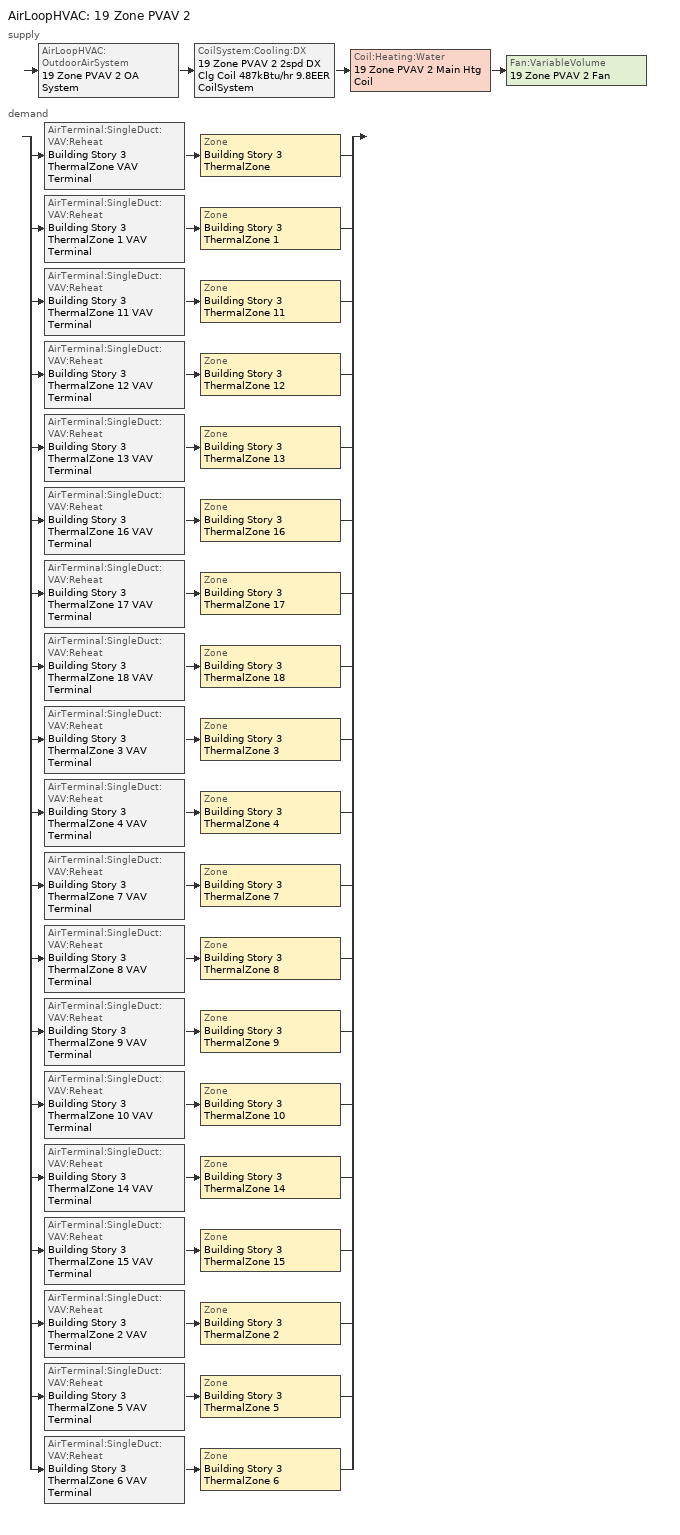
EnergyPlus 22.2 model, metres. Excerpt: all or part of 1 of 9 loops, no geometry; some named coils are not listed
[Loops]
AirLoopHVAC '19 Zone PVAV 2'
 supply: AirLoopHVAC:OutdoorAirSystem '19 Zone PVAV 2 OA System' > CoilSystem:Cooling:DX '19 Zone PVAV 2 2spd DX Clg Coil 487kBtu/hr 9.8EER CoilSystem' > Coil:Heating:Water '19 Zone PVAV 2 Main Htg Coil' > Fan:VariableVolume '19 Zone PVAV 2 Fan'
 demand: split
  | AirTerminal:SingleDuct:VAV:Reheat 'Building Story 3 ThermalZone VAV Terminal' > Zone 'Building Story 3 ThermalZone'
  | AirTerminal:SingleDuct:VAV:Reheat 'Building Story 3 ThermalZone 1 VAV Terminal' > Zone 'Building Story 3 ThermalZone 1'
  | AirTerminal:SingleDuct:VAV:Reheat 'Building Story 3 ThermalZone 11 VAV Terminal' > Zone 'Building Story 3 ThermalZone 11'
  | AirTerminal:SingleDuct:VAV:Reheat 'Building Story 3 ThermalZone 12 VAV Terminal' > Zone 'Building Story 3 ThermalZone 12'
  | AirTerminal:SingleDuct:VAV:Reheat 'Building Story 3 ThermalZone 13 VAV Terminal' > Zone 'Building Story 3 ThermalZone 13'
  | AirTerminal:SingleDuct:VAV:Reheat 'Building Story 3 ThermalZone 16 VAV Terminal' > Zone 'Building Story 3 ThermalZone 16'
  | AirTerminal:SingleDuct:VAV:Reheat 'Building Story 3 ThermalZone 17 VAV Terminal' > Zone 'Building Story 3 ThermalZone 17'
  | AirTerminal:SingleDuct:VAV:Reheat 'Building Story 3 ThermalZone 18 VAV Terminal' > Zone 'Building Story 3 ThermalZone 18'
  | AirTerminal:SingleDuct:VAV:Reheat 'Building Story 3 ThermalZone 3 VAV Terminal' > Zone 'Building Story 3 ThermalZone 3'
  | AirTerminal:SingleDuct:VAV:Reheat 'Building Story 3 ThermalZone 4 VAV Terminal' > Zone 'Building Story 3 ThermalZone 4'
  | AirTerminal:SingleDuct:VAV:Reheat 'Building Story 3 ThermalZone 7 VAV Terminal' > Zone 'Building Story 3 ThermalZone 7'
  | AirTerminal:SingleDuct:VAV:Reheat 'Building Story 3 ThermalZone 8 VAV Terminal' > Zone 'Building Story 3 ThermalZone 8'
  | AirTerminal:SingleDuct:VAV:Reheat 'Building Story 3 ThermalZone 9 VAV Terminal' > Zone 'Building Story 3 ThermalZone 9'
  | AirTerminal:SingleDuct:VAV:Reheat 'Building Story 3 ThermalZone 10 VAV Terminal' > Zone 'Building Story 3 ThermalZone 10'
  | AirTerminal:SingleDuct:VAV:Reheat 'Building Story 3 ThermalZone 14 VAV Terminal' > Zone 'Building Story 3 ThermalZone 14'
  | AirTerminal:SingleDuct:VAV:Reheat 'Building Story 3 ThermalZone 15 VAV Terminal' > Zone 'Building Story 3 ThermalZone 15'
  | AirTerminal:SingleDuct:VAV:Reheat 'Building Story 3 ThermalZone 2 VAV Terminal' > Zone 'Building Story 3 ThermalZone 2'
  | AirTerminal:SingleDuct:VAV:Reheat 'Building Story 3 ThermalZone 5 VAV Terminal' > Zone 'Building Story 3 ThermalZone 5'
  | AirTerminal:SingleDuct:VAV:Reheat 'Building Story 3 ThermalZone 6 VAV Terminal' > Zone 'Building Story 3 ThermalZone 6'
[ZoneControl:Thermostat] Temperature Difference Between Cutout And Setpoint {deltaC}=0
Name | Zone or ZoneList | Control Type Schedule | Control 1
Building Story 3 ThermalZone Thermostat | Building Story 3 ThermalZone | Building Story 3 ThermalZone Thermostat Schedule | Story Mid2 Blended Space Type Thermostat
Building Story 3 ThermalZone 1 Thermostat | Building Story 3 ThermalZone 1 | Building Story 3 ThermalZone 1 Thermostat Schedule | Story Mid2 Blended Space Type Thermostat 1
Building Story 3 ThermalZone 10 Thermostat | Building Story 3 ThermalZone 10 | Building Story 3 ThermalZone 10 Thermostat Schedule | Story Mid2 Blended Space Type Thermostat 2
Building Story 3 ThermalZone 11 Thermostat | Building Story 3 ThermalZone 11 | Building Story 3 ThermalZone 11 Thermostat Schedule | Story Mid2 Blended Space Type Thermostat 3
Building Story 3 ThermalZone 12 Thermostat | Building Story 3 ThermalZone 12 | Building Story 3 ThermalZone 12 Thermostat Schedule | Story Mid2 Blended Space Type Thermostat 4
Building Story 3 ThermalZone 13 Thermostat | Building Story 3 ThermalZone 13 | Building Story 3 ThermalZone 13 Thermostat Schedule | Story Mid2 Blended Space Type Thermostat 5
Building Story 3 ThermalZone 14 Thermostat | Building Story 3 ThermalZone 14 | Building Story 3 ThermalZone 14 Thermostat Schedule | Story Mid2 Blended Space Type Thermostat 6
Building Story 3 ThermalZone 15 Thermostat | Building Story 3 ThermalZone 15 | Building Story 3 ThermalZone 15 Thermostat Schedule | Story Mid2 Blended Space Type Thermostat 7
Building Story 3 ThermalZone 16 Thermostat | Building Story 3 ThermalZone 16 | Building Story 3 ThermalZone 16 Thermostat Schedule | Story Mid2 Blended Space Type Thermostat 8
Building Story 3 ThermalZone 17 Thermostat | Building Story 3 ThermalZone 17 | Building Story 3 ThermalZone 17 Thermostat Schedule | Story Mid2 Blended Space Type Thermostat 9
Building Story 3 ThermalZone 18 Thermostat | Building Story 3 ThermalZone 18 | Building Story 3 ThermalZone 18 Thermostat Schedule | Story Mid2 Blended Space Type Thermostat 10
Building Story 3 ThermalZone 2 Thermostat | Building Story 3 ThermalZone 2 | Building Story 3 ThermalZone 2 Thermostat Schedule | Story Mid2 Blended Space Type Thermostat 11
Building Story 3 ThermalZone 3 Thermostat | Building Story 3 ThermalZone 3 | Building Story 3 ThermalZone 3 Thermostat Schedule | Story Mid2 Blended Space Type Thermostat 12
Building Story 3 ThermalZone 4 Thermostat | Building Story 3 ThermalZone 4 | Building Story 3 ThermalZone 4 Thermostat Schedule | Story Mid2 Blended Space Type Thermostat 13
Building Story 3 ThermalZone 5 Thermostat | Building Story 3 ThermalZone 5 | Building Story 3 ThermalZone 5 Thermostat Schedule | Story Mid2 Blended Space Type Thermostat 14
Building Story 3 ThermalZone 6 Thermostat | Building Story 3 ThermalZone 6 | Building Story 3 ThermalZone 6 Thermostat Schedule | Story Mid2 Blended Space Type Thermostat 15
Building Story 3 ThermalZone 7 Thermostat | Building Story 3 ThermalZone 7 | Building Story 3 ThermalZone 7 Thermostat Schedule | Story Mid2 Blended Space Type Thermostat 16
Building Story 3 ThermalZone 8 Thermostat | Building Story 3 ThermalZone 8 | Building Story 3 ThermalZone 8 Thermostat Schedule | Story Mid2 Blended Space Type Thermostat 17
Building Story 3 ThermalZone 9 Thermostat | Building Story 3 ThermalZone 9 | Building Story 3 ThermalZone 9 Thermostat Schedule | Story Mid2 Blended Space Type Thermostat 18
[ThermostatSetpoint:DualSetpoint] Heating Setpoint Temperature Schedule=OfficeLarge HTGSETP_SCH_YES_OPTIMUM; Cooling Setpoint Temperature Schedule=OfficeLarge CLGSETP_SCH_NO_SETBACK
Story Mid2 Blended Space Type Thermostat; Story Mid2 Blended Space Type Thermostat 1; Story Mid2 Blended Space Type Thermostat 2; Story Mid2 Blended Space Type Thermostat 3; Story Mid2 Blended Space Type Thermostat 4; Story Mid2 Blended Space Type Thermostat 5; Story Mid2 Blended Space Type Thermostat 6; Story Mid2 Blended Space Type Thermostat 7; Story Mid2 Blended Space Type Thermostat 8; Story Mid2 Blended Space Type Thermostat 9; Story Mid2 Blended Space Type Thermostat 10; Story Mid2 Blended Space Type Thermostat 11; Story Mid2 Blended Space Type Thermostat 12; Story Mid2 Blended Space Type Thermostat 13; Story Mid2 Blended Space Type Thermostat 14; Story Mid2 Blended Space Type Thermostat 15; Story Mid2 Blended Space Type Thermostat 16; Story Mid2 Blended Space Type Thermostat 17; Story Mid2 Blended Space Type Thermostat 18
[AirTerminal:SingleDuct:VAV:Reheat] Availability Schedule=Always On Discrete; Maximum Air Flow Rate {m3/s}=Autosize; Zone Minimum Air Flow Input Method=Constant; Constant Minimum Air Flow Fraction=0.405026; Fixed Minimum Air Flow Rate {m3/s}=0; Maximum Hot Water or Steam Flow Rate {m3/s}=Autosize; Minimum Hot Water or Steam Flow Rate {m3/s}=0; Convergence Tolerance=0.001; Damper Heating Action=ReverseWithLimits; Maximum Flow per Zone Floor Area During Reheat {m3/s-m2}=Autocalculate; Maximum Flow Fraction During Reheat=Autocalculate; Maximum Reheat Air Temperature {C}=50
Name | Reheat Coil
Building Story 3 ThermalZone VAV Terminal | Building Story 3 ThermalZone Reheat Coil
Building Story 3 ThermalZone 1 VAV Terminal | Building Story 3 ThermalZone 1 Reheat Coil
Building Story 3 ThermalZone 10 VAV Terminal | Building Story 3 ThermalZone 10 Reheat Coil
Building Story 3 ThermalZone 11 VAV Terminal | Building Story 3 ThermalZone 11 Reheat Coil
Building Story 3 ThermalZone 12 VAV Terminal | Building Story 3 ThermalZone 12 Reheat Coil
Building Story 3 ThermalZone 13 VAV Terminal | Building Story 3 ThermalZone 13 Reheat Coil
Building Story 3 ThermalZone 14 VAV Terminal | Building Story 3 ThermalZone 14 Reheat Coil
Building Story 3 ThermalZone 15 VAV Terminal | Building Story 3 ThermalZone 15 Reheat Coil
Building Story 3 ThermalZone 16 VAV Terminal | Building Story 3 ThermalZone 16 Reheat Coil
Building Story 3 ThermalZone 17 VAV Terminal | Building Story 3 ThermalZone 17 Reheat Coil
Building Story 3 ThermalZone 18 VAV Terminal | Building Story 3 ThermalZone 18 Reheat Coil
Building Story 3 ThermalZone 2 VAV Terminal | Building Story 3 ThermalZone 2 Reheat Coil
Building Story 3 ThermalZone 3 VAV Terminal | Building Story 3 ThermalZone 3 Reheat Coil
Building Story 3 ThermalZone 4 VAV Terminal | Building Story 3 ThermalZone 4 Reheat Coil
Building Story 3 ThermalZone 5 VAV Terminal | Building Story 3 ThermalZone 5 Reheat Coil
Building Story 3 ThermalZone 6 VAV Terminal | Building Story 3 ThermalZone 6 Reheat Coil
Building Story 3 ThermalZone 7 VAV Terminal | Building Story 3 ThermalZone 7 Reheat Coil
Building Story 3 ThermalZone 8 VAV Terminal | Building Story 3 ThermalZone 8 Reheat Coil
Building Story 3 ThermalZone 9 VAV Terminal | Building Story 3 ThermalZone 9 Reheat Coil
[Coil:Heating:Water]
19 Zone PVAV 2 Main Htg Coil: Availability Schedule=Always On Discrete; U-Factor Times Area Value {W/K}=Autosize; Maximum Water Flow Rate {m3/s}=Autosize; Performance Input Method=UFactorTimesAreaAndDesignWaterFlowRate; Rated Capacity {W}=Autosize; Rated Inlet Water Temperature {C}=82.2222; Rated Inlet Air Temperature {C}=7.22222; Rated Outlet Water Temperature {C}=71.1111; Rated Outlet Air Temperature {C}=12.7778; Rated Ratio for Air and Water Convection=0.5
[Zone equipment]
Building Story 3 ThermalZone: Building Story 3 ThermalZone VAV Terminal
Building Story 3 ThermalZone 1: Building Story 3 ThermalZone 1 VAV Terminal
Building Story 3 ThermalZone 10: Building Story 3 ThermalZone 10 VAV Terminal
Building Story 3 ThermalZone 11: Building Story 3 ThermalZone 11 VAV Terminal
Building Story 3 ThermalZone 12: Building Story 3 ThermalZone 12 VAV Terminal
Building Story 3 ThermalZone 13: Building Story 3 ThermalZone 13 VAV Terminal
Building Story 3 ThermalZone 14: Building Story 3 ThermalZone 14 VAV Terminal
Building Story 3 ThermalZone 15: Building Story 3 ThermalZone 15 VAV Terminal
Building Story 3 ThermalZone 16: Building Story 3 ThermalZone 16 VAV Terminal
Building Story 3 ThermalZone 17: Building Story 3 ThermalZone 17 VAV Terminal
Building Story 3 ThermalZone 18: Building Story 3 ThermalZone 18 VAV Terminal
Building Story 3 ThermalZone 2: Building Story 3 ThermalZone 2 VAV Terminal
Building Story 3 ThermalZone 3: Building Story 3 ThermalZone 3 VAV Terminal
Building Story 3 ThermalZone 4: Building Story 3 ThermalZone 4 VAV Terminal
Building Story 3 ThermalZone 5: Building Story 3 ThermalZone 5 VAV Terminal
Building Story 3 ThermalZone 6: Building Story 3 ThermalZone 6 VAV Terminal
Building Story 3 ThermalZone 7: Building Story 3 ThermalZone 7 VAV Terminal
Building Story 3 ThermalZone 8: Building Story 3 ThermalZone 8 VAV Terminal
Building Story 3 ThermalZone 9: Building Story 3 ThermalZone 9 VAV Terminal
[Sizing:Zone] Zone Cooling Design Supply Air Temperature Input Method=SupplyAirTemperature; Zone Cooling Design Supply Air Temperature {C}=12.7778; Zone Cooling Design Supply Air Temperature Difference {deltaC}=11.11; Zone Heating Design Supply Air Temperature Input Method=SupplyAirTemperature; Zone Heating Design Supply Air Temperature {C}=50; Zone Heating Design Supply Air Temperature Difference {deltaC}=11.11; Zone Cooling Design Supply Air Humidity Ratio {kgWater/kgDryAir}=0.0085; Zone Heating Design Supply Air Humidity Ratio {kgWater/kgDryAir}=0.008; Cooling Design Air Flow Method=DesignDay; Cooling Design Air Flow Rate {m3/s}=0; Cooling Minimum Air Flow per Zone Floor Area {m3/s-m2}=0.000762; Cooling Minimum Air Flow {m3/s}=0; Cooling Minimum Air Flow Fraction=0; Heating Design Air Flow Method=DesignDay; Heating Design Air Flow Rate {m3/s}=0; Heating Maximum Air Flow per Zone Floor Area {m3/s-m2}=0.002032; Heating Maximum Air Flow {m3/s}=0.141576; Heating Maximum Air Flow Fraction=0.3; Account for Dedicated Outdoor Air System=No; Zone Load Sizing Method=Sensible Load Only No Latent Load; Zone Latent Cooling Design Supply Air Humidity Ratio Input Method=HumidityRatioDifference; Zone Cooling Design Supply Air Humidity Ratio Difference {kgWater/kgDryAir}=0.005; Zone Latent Heating Design Supply Air Humidity Ratio Input Method=HumidityRatioDifference; Zone Humidification Design Supply Air Humidity Ratio Difference {kgWater/kgDryAir}=0.005
Name | Design Specification Outdoor Air Object | Design Specification Zone Air Distribution Object
Building Story 3 ThermalZone | Building Story 3 ThermalZone DSOA Space List | Building Story 3 ThermalZone Design Spec Zone Air Dist
Building Story 3 ThermalZone 1 | Building Story 3 ThermalZone 1 DSOA Space List | Building Story 3 ThermalZone 1 Design Spec Zone Air Dist
Building Story 3 ThermalZone 10 | Building Story 3 ThermalZone 10 DSOA Space List | Building Story 3 ThermalZone 10 Design Spec Zone Air Dist
Building Story 3 ThermalZone 11 | Building Story 3 ThermalZone 11 DSOA Space List | Building Story 3 ThermalZone 11 Design Spec Zone Air Dist
Building Story 3 ThermalZone 12 | Building Story 3 ThermalZone 12 DSOA Space List | Building Story 3 ThermalZone 12 Design Spec Zone Air Dist
Building Story 3 ThermalZone 13 | Building Story 3 ThermalZone 13 DSOA Space List | Building Story 3 ThermalZone 13 Design Spec Zone Air Dist
Building Story 3 ThermalZone 14 | Building Story 3 ThermalZone 14 DSOA Space List | Building Story 3 ThermalZone 14 Design Spec Zone Air Dist
Building Story 3 ThermalZone 15 | Building Story 3 ThermalZone 15 DSOA Space List | Building Story 3 ThermalZone 15 Design Spec Zone Air Dist
Building Story 3 ThermalZone 16 | Building Story 3 ThermalZone 16 DSOA Space List | Building Story 3 ThermalZone 16 Design Spec Zone Air Dist
Building Story 3 ThermalZone 17 | Building Story 3 ThermalZone 17 DSOA Space List | Building Story 3 ThermalZone 17 Design Spec Zone Air Dist
Building Story 3 ThermalZone 18 | Building Story 3 ThermalZone 18 DSOA Space List | Building Story 3 ThermalZone 18 Design Spec Zone Air Dist
Building Story 3 ThermalZone 2 | Building Story 3 ThermalZone 2 DSOA Space List | Building Story 3 ThermalZone 2 Design Spec Zone Air Dist
Building Story 3 ThermalZone 3 | Building Story 3 ThermalZone 3 DSOA Space List | Building Story 3 ThermalZone 3 Design Spec Zone Air Dist
Building Story 3 ThermalZone 4 | Building Story 3 ThermalZone 4 DSOA Space List | Building Story 3 ThermalZone 4 Design Spec Zone Air Dist
Building Story 3 ThermalZone 5 | Building Story 3 ThermalZone 5 DSOA Space List | Building Story 3 ThermalZone 5 Design Spec Zone Air Dist
Building Story 3 ThermalZone 6 | Building Story 3 ThermalZone 6 DSOA Space List | Building Story 3 ThermalZone 6 Design Spec Zone Air Dist
Building Story 3 ThermalZone 7 | Building Story 3 ThermalZone 7 DSOA Space List | Building Story 3 ThermalZone 7 Design Spec Zone Air Dist
Building Story 3 ThermalZone 8 | Building Story 3 ThermalZone 8 DSOA Space List | Building Story 3 ThermalZone 8 Design Spec Zone Air Dist
Building Story 3 ThermalZone 9 | Building Story 3 ThermalZone 9 DSOA Space List | Building Story 3 ThermalZone 9 Design Spec Zone Air Dist
[DesignSpecification:ZoneAirDistribution] Minimum Zone Ventilation Efficiency=0.6
Building Story 3 ThermalZone Design Spec Zone Air Dist; Building Story 3 ThermalZone 1 Design Spec Zone Air Dist; Building Story 3 ThermalZone 10 Design Spec Zone Air Dist; Building Story 3 ThermalZone 11 Design Spec Zone Air Dist; Building Story 3 ThermalZone 12 Design Spec Zone Air Dist; Building Story 3 ThermalZone 13 Design Spec Zone Air Dist; Building Story 3 ThermalZone 14 Design Spec Zone Air Dist; Building Story 3 ThermalZone 15 Design Spec Zone Air Dist; Building Story 3 ThermalZone 16 Design Spec Zone Air Dist; Building Story 3 ThermalZone 17 Design Spec Zone Air Dist; Building Story 3 ThermalZone 18 Design Spec Zone Air Dist; Building Story 3 ThermalZone 2 Design Spec Zone Air Dist; Building Story 3 ThermalZone 3 Design Spec Zone Air Dist; Building Story 3 ThermalZone 4 Design Spec Zone Air Dist; Building Story 3 ThermalZone 5 Design Spec Zone Air Dist; Building Story 3 ThermalZone 6 Design Spec Zone Air Dist; Building Story 3 ThermalZone 7 Design Spec Zone Air Dist; Building Story 3 ThermalZone 8 Design Spec Zone Air Dist; Building Story 3 ThermalZone 9 Design Spec Zone Air Dist
[Controller:MechanicalVentilation]
19 Zone PVAV 2 Ventilation Controller: Availability Schedule=19 Zone PVAV 2 Occ Sch; Demand Controlled Ventilation=No; System Outdoor Air Method=Standard62.1VentilationRateProcedureWithLimit; Zone or ZoneList Name 1=Building Story 3 ThermalZone; Design Specification Outdoor Air Object Name 1=Blended OA 2; Design Specification Zone Air Distribution Object Name 1=Building Story 3 ThermalZone Design Spec Zone Air Dist; Zone or ZoneList Name 2=Building Story 3 ThermalZone 1; Design Specification Outdoor Air Object Name 2=Blended OA 2; Design Specification Zone Air Distribution Object Name 2=Building Story 3 ThermalZone 1 Design Spec Zone Air Dist; Zone or ZoneList Name 3=Building Story 3 ThermalZone 10; Design Specification Outdoor Air Object Name 3=Blended OA 2; Design Specification Zone Air Distribution Object Name 3=Building Story 3 ThermalZone 10 Design Spec Zone Air Dist; Zone or ZoneList Name 4=Building Story 3 ThermalZone 11; Design Specification Outdoor Air Object Name 4=Blended OA 2; Design Specification Zone Air Distribution Object Name 4=Building Story 3 ThermalZone 11 Design Spec Zone Air Dist; Zone or ZoneList Name 5=Building Story 3 ThermalZone 12; Design Specification Outdoor Air Object Name 5=Blended OA 2; Design Specification Zone Air Distribution Object Name 5=Building Story 3 ThermalZone 12 Design Spec Zone Air Dist; Zone or ZoneList Name 6=Building Story 3 ThermalZone 13; Design Specification Outdoor Air Object Name 6=Blended OA 2; Design Specification Zone Air Distribution Object Name 6=Building Story 3 ThermalZone 13 Design Spec Zone Air Dist; Zone or ZoneList Name 7=Building Story 3 ThermalZone 14; Design Specification Outdoor Air Object Name 7=Blended OA 2; Design Specification Zone Air Distribution Object Name 7=Building Story 3 ThermalZone 14 Design Spec Zone Air Dist; Zone or ZoneList Name 8=Building Story 3 ThermalZone 15; Design Specification Outdoor Air Object Name 8=Blended OA 2; Design Specification Zone Air Distribution Object Name 8=Building Story 3 ThermalZone 15 Design Spec Zone Air Dist; Zone or ZoneList Name 9=Building Story 3 ThermalZone 16; Design Specification Outdoor Air Object Name 9=Blended OA 2; Design Specification Zone Air Distribution Object Name 9=Building Story 3 ThermalZone 16 Design Spec Zone Air Dist; Zone or ZoneList Name 10=Building Story 3 ThermalZone 17; Design Specification Outdoor Air Object Name 10=Blended OA 2; Design Specification Zone Air Distribution Object Name 10=Building Story 3 ThermalZone 17 Design Spec Zone Air Dist; Zone or ZoneList Name 11=Building Story 3 ThermalZone 18; Design Specification Outdoor Air Object Name 11=Blended OA 2; Design Specification Zone Air Distribution Object Name 11=Building Story 3 ThermalZone 18 Design Spec Zone Air Dist; Zone or ZoneList Name 12=Building Story 3 ThermalZone 2; Design Specification Outdoor Air Object Name 12=Blended OA 2; Design Specification Zone Air Distribution Object Name 12=Building Story 3 ThermalZone 2 Design Spec Zone Air Dist; Zone or ZoneList Name 13=Building Story 3 ThermalZone 3; Design Specification Outdoor Air Object Name 13=Blended OA 2; Design Specification Zone Air Distribution Object Name 13=Building Story 3 ThermalZone 3 Design Spec Zone Air Dist; Zone or ZoneList Name 14=Building Story 3 ThermalZone 4; Design Specification Outdoor Air Object Name 14=Blended OA 2; Design Specification Zone Air Distribution Object Name 14=Building Story 3 ThermalZone 4 Design Spec Zone Air Dist; Zone or ZoneList Name 15=Building Story 3 ThermalZone 5; Design Specification Outdoor Air Object Name 15=Blended OA 2; Design Specification Zone Air Distribution Object Name 15=Building Story 3 ThermalZone 5 Design Spec Zone Air Dist; Zone or ZoneList Name 16=Building Story 3 ThermalZone 6; Design Specification Outdoor Air Object Name 16=Blended OA 2; Design Specification Zone Air Distribution Object Name 16=Building Story 3 ThermalZone 6 Design Spec Zone Air Dist; Zone or ZoneList Name 17=Building Story 3 ThermalZone 7; Design Specification Outdoor Air Object Name 17=Blended OA 2; Design Specification Zone Air Distribution Object Name 17=Building Story 3 ThermalZone 7 Design Spec Zone Air Dist; Zone or ZoneList Name 18=Building Story 3 ThermalZone 8; Design Specification Outdoor Air Object Name 18=Blended OA 2; Design Specification Zone Air Distribution Object Name 18=Building Story 3 ThermalZone 8 Design Spec Zone Air Dist; Zone or ZoneList Name 19=Building Story 3 ThermalZone 9; Design Specification Outdoor Air Object Name 19=Blended OA 2; Design Specification Zone Air Distribution Object Name 19=Building Story 3 ThermalZone 9 Design Spec Zone Air Dist
[DesignSpecification:OutdoorAir]
Blended OA 2: Outdoor Air Method=Sum; Outdoor Air Flow per Person {m3/s-person}=0.00360981; Outdoor Air Flow per Zone Floor Area {m3/s-m2}=0.000454684; Outdoor Air Flow per Zone {m3/s}=0; Outdoor Air Flow Air Changes per Hour {1/hr}=0
[DesignSpecification:OutdoorAir:SpaceList] Space Design Specification Outdoor Air Object Name 1=Blended OA 2
Name | Space Name 1
Building Story 3 ThermalZone DSOA Space List | Building Story 3 Space
Building Story 3 ThermalZone 1 DSOA Space List | Building Story 3 Space 1
Building Story 3 ThermalZone 10 DSOA Space List | Building Story 3 Space 10
Building Story 3 ThermalZone 11 DSOA Space List | Building Story 3 Space 11
Building Story 3 ThermalZone 12 DSOA Space List | Building Story 3 Space 12
Building Story 3 ThermalZone 13 DSOA Space List | Building Story 3 Space 13
Building Story 3 ThermalZone 14 DSOA Space List | Building Story 3 Space 14
Building Story 3 ThermalZone 15 DSOA Space List | Building Story 3 Space 15
Building Story 3 ThermalZone 16 DSOA Space List | Building Story 3 Space 16
Building Story 3 ThermalZone 17 DSOA Space List | Building Story 3 Space 17
Building Story 3 ThermalZone 18 DSOA Space List | Building Story 3 Space 18
Building Story 3 ThermalZone 2 DSOA Space List | Building Story 3 Space 2
Building Story 3 ThermalZone 3 DSOA Space List | Building Story 3 Space 3
Building Story 3 ThermalZone 4 DSOA Space List | Building Story 3 Space 4
Building Story 3 ThermalZone 5 DSOA Space List | Building Story 3 Space 5
Building Story 3 ThermalZone 6 DSOA Space List | Building Story 3 Space 6
Building Story 3 ThermalZone 7 DSOA Space List | Building Story 3 Space 7
Building Story 3 ThermalZone 8 DSOA Space List | Building Story 3 Space 8
Building Story 3 ThermalZone 9 DSOA Space List | Building Story 3 Space 9
[AirLoopHVAC]
19 Zone PVAV 2: Design Supply Air Flow Rate {m3/s}=AutoSize; Design Return Air Flow Fraction of Supply Air Flow=1
[Sizing:System]
19 Zone PVAV 2: Type of Load to Size On=Sensible; Design Outdoor Air Flow Rate {m3/s}=2.75823; Central Heating Maximum System Air Flow Ratio=0.3; Preheat Design Temperature {C}=7.22222; Preheat Design Humidity Ratio {kgWater/kgDryAir}=0.008; Precool Design Temperature {C}=12.7778; Precool Design Humidity Ratio {kgWater/kgDryAir}=0.008; Central Cooling Design Supply Air Temperature {C}=12.7778; Central Heating Design Supply Air Temperature {C}=12.7778; Type of Zone Sum to Use=Coincident; 100% Outdoor Air in Cooling=No; 100% Outdoor Air in Heating=No; Central Cooling Design Supply Air Humidity Ratio {kgWater/kgDryAir}=0.0085; Central Heating Design Supply Air Humidity Ratio {kgWater/kgDryAir}=0.008; Cooling Supply Air Flow Rate Method=DesignDay; Cooling Supply Air Flow Rate {m3/s}=0; Cooling Supply Air Flow Rate Per Floor Area {m3/s-m2}=0.00996765; Cooling Fraction of Autosized Cooling Supply Air Flow Rate=1; Cooling Supply Air Flow Rate Per Unit Cooling Capacity {m3/s-W}=3.94755e-05; Heating Supply Air Flow Rate Method=DesignDay; Heating Supply Air Flow Rate {m3/s}=0; Heating Supply Air Flow Rate Per Floor Area {m3/s-m2}=0.00996765; Heating Fraction of Autosized Heating Supply Air Flow Rate=1; Heating Fraction of Autosized Cooling Supply Air Flow Rate=1; Heating Supply Air Flow Rate Per Unit Heating Capacity {m3/s-W}=3.15882e-05; System Outdoor Air Method=ZoneSum; Zone Maximum Outdoor Air Fraction=1; Cooling Design Capacity Method=CoolingDesignCapacity; Cooling Design Capacity {W}=Autosize; Cooling Design Capacity Per Floor Area {W/m2}=234.7; Fraction of Autosized Cooling Design Capacity=1; Heating Design Capacity Method=HeatingDesignCapacity; Heating Design Capacity {W}=Autosize; Heating Design Capacity Per Floor Area {W/m2}=157; Fraction of Autosized Heating Design Capacity=1; Central Cooling Capacity Control Method=OnOff; Occupant Diversity=Autosize
[Controller:WaterCoil]
19 Zone PVAV 2 Main Htg Coil Controller: Control Variable=Temperature; Action=Normal; Actuator Variable=Flow; Controller Convergence Tolerance {deltaC}=0.0001; Maximum Actuated Flow {m3/s}=Autosize; Minimum Actuated Flow {m3/s}=0
[Controller:OutdoorAir]
Controller Outdoor Air 3: Minimum Outdoor Air Flow Rate {m3/s}=0; Maximum Outdoor Air Flow Rate {m3/s}=Autosize; Economizer Control Type=DifferentialDryBulb; Economizer Control Action Type=ModulateFlow; Lockout Type=LockoutWithHeating; Minimum Limit Type=FixedMinimum; Minimum Outdoor Air Schedule=19 Zone PVAV 2 Occ Sch; Mechanical Ventilation Controller=19 Zone PVAV 2 Ventilation Controller; High Humidity Control=No; Control High Indoor Humidity Based on Outdoor Humidity Ratio=Yes; Heat Recovery Bypass Control Type=BypassWhenWithinEconomizerLimits
[SetpointManager:MixedAir] Control Variable=Temperature
Name | Setpoint Node or NodeList
19 Zone PVAV 2 Mixed Air Node OS Default SPM | 19 Zone PVAV 2 Mixed Air Node
19 Zone PVAV 2 2spd DX Clg Coil Outlet Air Node OS Default SPM | 19 Zone PVAV 2 2spd DX Clg Coil Outlet Air Node
19 Zone PVAV 2 Main Htg Coil Outlet Air Node OS Default SPM | 19 Zone PVAV 2 Main Htg Coil Outlet Air Node
[CoilSystem:Cooling:DX]
19 Zone PVAV 2 2spd DX Clg Coil 487kBtu/hr 9.8EER CoilSystem: Availability Schedule=Always On Discrete; Cooling Coil=19 Zone PVAV 2 2spd DX Clg Coil 487kBtu/hr 9.8EER
[Coil:Cooling:DX:TwoSpeed]
19 Zone PVAV 2 2spd DX Clg Coil 487kBtu/hr 9.8EER: Availability Schedule=Always On Discrete; High Speed Gross Rated Total Cooling Capacity {W}=Autosize; High Speed Rated Sensible Heat Ratio=Autosize; High Speed Gross Rated Cooling COP {W/W}=3.39929; High Speed Rated Air Flow Rate {m3/s}=Autosize; Unit Internal Static Air Pressure {Pa}=773.3; Total Cooling Capacity Function of Temperature Curve=PSZ-AC_Unitary_PackagecoolCapFT; Total Cooling Capacity Function of Flow Fraction Curve=PSZ-AC_Unitary_PackagecoolFFF; Energy Input Ratio Function of Temperature Curve=PSZ-AC DX Unitary Package EIRFT; Energy Input Ratio Function of Flow Fraction Curve=PSZ-AC_Unitary_PackagecoolEIRFFF; Part Load Fraction Correlation Curve=PSZ-AC_Unitary_PackagecoolPLR; Low Speed Gross Rated Total Cooling Capacity {W}=Autosize; Low Speed Gross Rated Sensible Heat Ratio=0.69; Low Speed Gross Rated Cooling COP {W/W}=3.39929; Low Speed Rated Air Flow Rate {m3/s}=Autosize; Low Speed Total Cooling Capacity Function of Temperature Curve=PSZ-AC_Unitary_PackagecoolCapFT; Low Speed Energy Input Ratio Function of Temperature Curve=PSZ-AC DX Unitary Package EIRFT; Condenser Type=AirCooled; Minimum Outdoor Dry-Bulb Temperature for Compressor Operation {C}=-25; High Speed Evaporative Condenser Effectiveness=0.9; High Speed Evaporative Condenser Air Flow Rate {m3/s}=Autosize; High Speed Evaporative Condenser Pump Rated Power Consumption {W}=Autosize; Low Speed Evaporative Condenser Effectiveness=0.9; Low Speed Evaporative Condenser Air Flow Rate {m3/s}=Autosize; Low Speed Evaporative Condenser Pump Rated Power Consumption {W}=Autosize; Basin Heater Capacity {W/K}=0; Basin Heater Setpoint Temperature {C}=2
[Fan:VariableVolume]
19 Zone PVAV 2 Fan: Availability Schedule=19 Zone PVAV 2 Occ Sch; Fan Total Efficiency=0.6045; Pressure Rise {Pa}=1389.92; Maximum Flow Rate {m3/s}=AutoSize; Fan Power Minimum Flow Rate Input Method=Fraction; Fan Power Minimum Flow Fraction=0.25; Fan Power Minimum Air Flow Rate {m3/s}=0; Motor Efficiency=0.93; Motor In Airstream Fraction=1; Fan Power Coefficient 1=0.04076; Fan Power Coefficient 2=0.0881; Fan Power Coefficient 3=-0.0729; Fan Power Coefficient 4=0.9437; Fan Power Coefficient 5=0
[SetpointManager:Warmest]
19 Zone PVAV 2 SAT Warmest Reset: Control Variable=Temperature; HVAC Air Loop=19 Zone PVAV 2; Minimum Setpoint Temperature {C}=12.7778; Maximum Setpoint Temperature {C}=15.5556; Strategy=MaximumTemperature; Setpoint Node or NodeList=19 Zone PVAV 2 Supply Outlet Node
[Schedule:Day:Interval]
OfficeLarge HTGSETP_SCH_YES_OPTIMUM Wkdy Day: No, 04:00, 15.6, 05:00, 17.8, 06:00, 20, 22:00, 21, 24:00, 15.6
OfficeLarge HTGSETP_SCH_YES_OPTIMUM Sat Day: No, 04:00, 15.6, 05:00, 17.8, 06:00, 20, 17:00, 21, 24:00, 15.6
OfficeLarge HTGSETP_SCH_YES_OPTIMUM Default; OfficeLarge HTGSETP_SCH_YES_OPTIMUM Summer Design Day: No, 24:00, 15.6
OfficeLarge HTGSETP_SCH_YES_OPTIMUM Winter Design Day: No, 05:00, 15.6, 06:00, 17.6, 07:00, 19.6, 22:00, 21, 24:00, 15.6
OfficeLarge CLGSETP_SCH_NO_SETBACK Default|WntrDsn|Sat|Wkdy Day; OfficeLarge CLGSETP_SCH_NO_SETBACK Default; OfficeLarge CLGSETP_SCH_NO_SETBACK Winter Design Day: No, 24:00, 24
OfficeLarge CLGSETP_SCH_NO_SETBACK Summer Design Day: No, 05:00, 26.7, 06:00, 25.7, 07:00, 25, 22:00, 24, 24:00, 26.7
19 Zone PVAV 2 Occ Sch Default: No, 08:00, 0, 18:00, 1, 24:00, 0
19 Zone PVAV 2 Occ Sch Sunday: No, 24:00, 0
19 Zone PVAV 2 Occ Sch Summer Design Day; 19 Zone PVAV 2 Occ Sch Winter Design Day: No, 24:00, 1
[Schedule:Week:Daily]
OfficeLarge HTGSETP_SCH_YES_OPTIMUM Week Rule - Jan1-Jan3: OfficeLarge HTGSETP_SCH_YES_OPTIMUM Wkdy Day, OfficeLarge HTGSETP_SCH_YES_OPTIMUM Wkdy Day, OfficeLarge HTGSETP_SCH_YES_OPTIMUM Wkdy Day, OfficeLarge HTGSETP_SCH_YES_OPTIMUM Wkdy Day, OfficeLarge HTGSETP_SCH_YES_OPTIMUM Wkdy Day, OfficeLarge HTGSETP_SCH_YES_OPTIMUM Wkdy Day, OfficeLarge HTGSETP_SCH_YES_OPTIMUM Sat Day, OfficeLarge HTGSETP_SCH_YES_OPTIMUM Default, OfficeLarge HTGSETP_SCH_YES_OPTIMUM Summer Design Day, OfficeLarge HTGSETP_SCH_YES_OPTIMUM Winter Design Day, OfficeLarge HTGSETP_SCH_YES_OPTIMUM Default, OfficeLarge HTGSETP_SCH_YES_OPTIMUM Default
OfficeLarge HTGSETP_SCH_YES_OPTIMUM Week Rule - Jan4-Dec31: OfficeLarge HTGSETP_SCH_YES_OPTIMUM Default, OfficeLarge HTGSETP_SCH_YES_OPTIMUM Wkdy Day, OfficeLarge HTGSETP_SCH_YES_OPTIMUM Wkdy Day, OfficeLarge HTGSETP_SCH_YES_OPTIMUM Wkdy Day, OfficeLarge HTGSETP_SCH_YES_OPTIMUM Wkdy Day, OfficeLarge HTGSETP_SCH_YES_OPTIMUM Wkdy Day, OfficeLarge HTGSETP_SCH_YES_OPTIMUM Sat Day, OfficeLarge HTGSETP_SCH_YES_OPTIMUM Default, OfficeLarge HTGSETP_SCH_YES_OPTIMUM Summer Design Day, OfficeLarge HTGSETP_SCH_YES_OPTIMUM Winter Design Day, OfficeLarge HTGSETP_SCH_YES_OPTIMUM Default, OfficeLarge HTGSETP_SCH_YES_OPTIMUM Default
OfficeLarge CLGSETP_SCH_NO_SETBACK Week Rule - Jan1-Jan3: OfficeLarge CLGSETP_SCH_NO_SETBACK Default|WntrDsn|Sat|Wkdy Day, OfficeLarge CLGSETP_SCH_NO_SETBACK Default|WntrDsn|Sat|Wkdy Day, OfficeLarge CLGSETP_SCH_NO_SETBACK Default|WntrDsn|Sat|Wkdy Day, OfficeLarge CLGSETP_SCH_NO_SETBACK Default|WntrDsn|Sat|Wkdy Day, OfficeLarge CLGSETP_SCH_NO_SETBACK Default|WntrDsn|Sat|Wkdy Day, OfficeLarge CLGSETP_SCH_NO_SETBACK Default|WntrDsn|Sat|Wkdy Day, OfficeLarge CLGSETP_SCH_NO_SETBACK Default|WntrDsn|Sat|Wkdy Day, OfficeLarge CLGSETP_SCH_NO_SETBACK Default, OfficeLarge CLGSETP_SCH_NO_SETBACK Summer Design Day, OfficeLarge CLGSETP_SCH_NO_SETBACK Winter Design Day, OfficeLarge CLGSETP_SCH_NO_SETBACK Default, OfficeLarge CLGSETP_SCH_NO_SETBACK Default
OfficeLarge CLGSETP_SCH_NO_SETBACK Week Rule - Jan4-Dec31: OfficeLarge CLGSETP_SCH_NO_SETBACK Default, OfficeLarge CLGSETP_SCH_NO_SETBACK Default|WntrDsn|Sat|Wkdy Day, OfficeLarge CLGSETP_SCH_NO_SETBACK Default|WntrDsn|Sat|Wkdy Day, OfficeLarge CLGSETP_SCH_NO_SETBACK Default|WntrDsn|Sat|Wkdy Day, OfficeLarge CLGSETP_SCH_NO_SETBACK Default|WntrDsn|Sat|Wkdy Day, OfficeLarge CLGSETP_SCH_NO_SETBACK Default|WntrDsn|Sat|Wkdy Day, OfficeLarge CLGSETP_SCH_NO_SETBACK Default|WntrDsn|Sat|Wkdy Day, OfficeLarge CLGSETP_SCH_NO_SETBACK Default, OfficeLarge CLGSETP_SCH_NO_SETBACK Summer Design Day, OfficeLarge CLGSETP_SCH_NO_SETBACK Winter Design Day, OfficeLarge CLGSETP_SCH_NO_SETBACK Default, OfficeLarge CLGSETP_SCH_NO_SETBACK Default
19 Zone PVAV 2 Occ Sch Week Rule - Jan1-Jan3: 19 Zone PVAV 2 Occ Sch Default, 19 Zone PVAV 2 Occ Sch Default, 19 Zone PVAV 2 Occ Sch Default, 19 Zone PVAV 2 Occ Sch Default, 19 Zone PVAV 2 Occ Sch Default, 19 Zone PVAV 2 Occ Sch Default, 19 Zone PVAV 2 Occ Sch Sunday, 19 Zone PVAV 2 Occ Sch Default, 19 Zone PVAV 2 Occ Sch Summer Design Day, 19 Zone PVAV 2 Occ Sch Winter Design Day, 19 Zone PVAV 2 Occ Sch Default, 19 Zone PVAV 2 Occ Sch Default
19 Zone PVAV 2 Occ Sch Week Rule - Jan4-Dec31: 19 Zone PVAV 2 Occ Sch Sunday, 19 Zone PVAV 2 Occ Sch Default, 19 Zone PVAV 2 Occ Sch Default, 19 Zone PVAV 2 Occ Sch Default, 19 Zone PVAV 2 Occ Sch Default, 19 Zone PVAV 2 Occ Sch Default, 19 Zone PVAV 2 Occ Sch Sunday, 19 Zone PVAV 2 Occ Sch Default, 19 Zone PVAV 2 Occ Sch Summer Design Day, 19 Zone PVAV 2 Occ Sch Winter Design Day, 19 Zone PVAV 2 Occ Sch Default, 19 Zone PVAV 2 Occ Sch Default
[Schedule:Year]
OfficeLarge HTGSETP_SCH_YES_OPTIMUM: OfficeLarge HTGSETP_SCH_YES_OPTIMUM Week Rule - Jan1-Jan3, 1, 1, 1, 3, OfficeLarge HTGSETP_SCH_YES_OPTIMUM Week Rule - Jan4-Dec31, 1, 4, 12, 31
OfficeLarge CLGSETP_SCH_NO_SETBACK: OfficeLarge CLGSETP_SCH_NO_SETBACK Week Rule - Jan1-Jan3, 1, 1, 1, 3, OfficeLarge CLGSETP_SCH_NO_SETBACK Week Rule - Jan4-Dec31, 1, 4, 12, 31
19 Zone PVAV 2 Occ Sch: 19 Zone PVAV 2 Occ Sch Week Rule - Jan1-Jan3, 1, 1, 1, 3, 19 Zone PVAV 2 Occ Sch Week Rule - Jan4-Dec31, 1, 4, 12, 31
[Schedule:Compact]
Building Story 3 ThermalZone Thermostat Schedule; Building Story 3 ThermalZone 1 Thermostat Schedule; Building Story 3 ThermalZone 10 Thermostat Schedule; Building Story 3 ThermalZone 11 Thermostat Schedule; Building Story 3 ThermalZone 12 Thermostat Schedule; Building Story 3 ThermalZone 13 Thermostat Schedule; Building Story 3 ThermalZone 14 Thermostat Schedule; Building Story 3 ThermalZone 15 Thermostat Schedule; Building Story 3 ThermalZone 16 Thermostat Schedule; Building Story 3 ThermalZone 17 Thermostat Schedule; Building Story 3 ThermalZone 18 Thermostat Schedule; Building Story 3 ThermalZone 2 Thermostat Schedule; Building Story 3 ThermalZone 3 Thermostat Schedule; Building Story 3 ThermalZone 4 Thermostat Schedule; Building Story 3 ThermalZone 5 Thermostat Schedule; Building Story 3 ThermalZone 6 Thermostat Schedule; Building Story 3 ThermalZone 7 Thermostat Schedule; Building Story 3 ThermalZone 8 Thermostat Schedule; Building Story 3 ThermalZone 9 Thermostat Schedule: Through: 12/31, For: AllDays, Until: 24:00, 4
[Schedule:Constant]
Always On Discrete: Hourly Value=1
[Curve:Biquadratic] Minimum Value of x {BasedOnField A2}=12.77778; Maximum Value of x {BasedOnField A2}=23.88889; Minimum Value of y {BasedOnField A3}=21.11111; Maximum Value of y {BasedOnField A3}=46.11111
Name | Coefficient1 Constant | Coefficient2 x | Coefficient3 x**2 | Coefficient4 y | Coefficient5 y**2 | Coefficient6 x*y
PSZ-AC_Unitary_PackagecoolCapFT | 0.766956 | 0.0107756 | -4.14703e-05 | 0.00134961 | -0.000261144 | 0.000457488
PSZ-AC DX Unitary Package EIRFT | 0.297145 | 0.0430933 | -0.000748766 | 0.00597727 | 0.000482112 | -0.000956448
[Curve:Quadratic]
Name | Coefficient1 Constant | Coefficient2 x | Coefficient3 x**2 | Minimum Value of x {BasedOnField A2} | Maximum Value of x {BasedOnField A2}
PSZ-AC_Unitary_PackagecoolFFF | 0.8 | 0.2 | 0 | 0.5 | 1.5
PSZ-AC_Unitary_PackagecoolEIRFFF | 1.156 | -0.1816 | 0.0256 | 0.5 | 1.5
PSZ-AC_Unitary_PackagecoolPLR | 0.75 | 0.25 | 0 | 0 | 1
